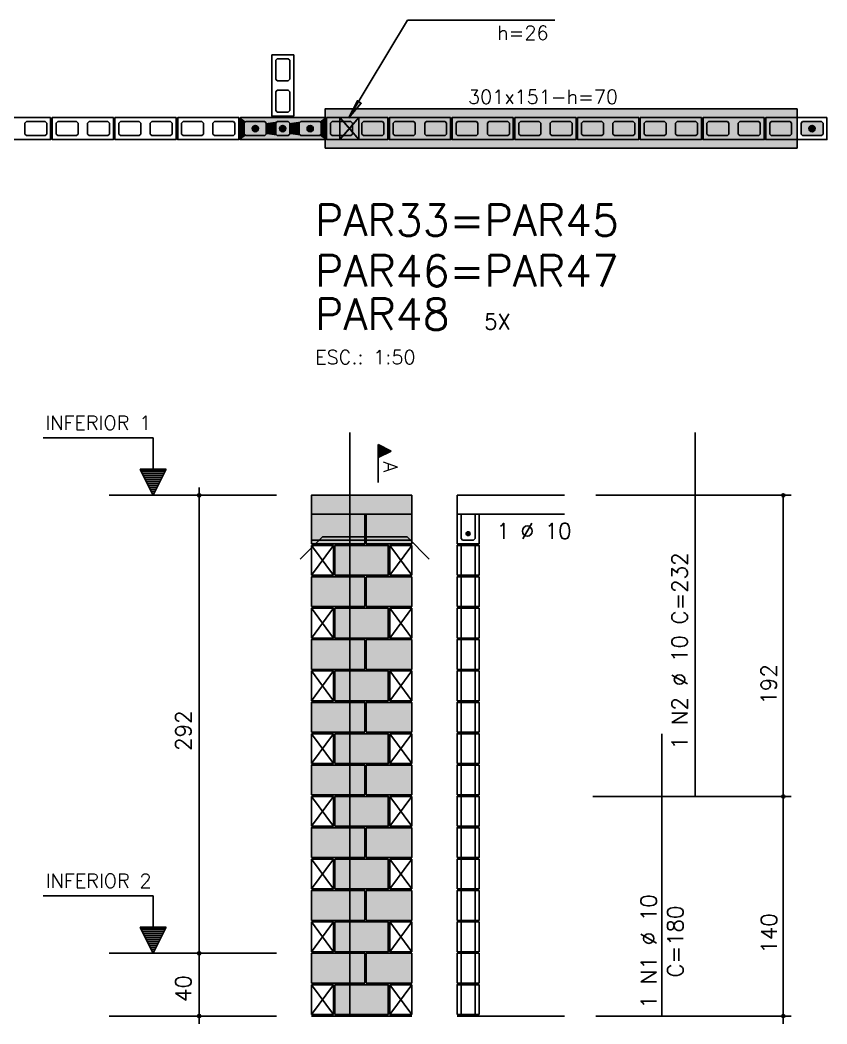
# Model space of a CAD drawing. Extents: x -1.9 to 86, y -1.6 to 60.9.
# Drawn here: x 35.23 to 45.52, y 5.83 to 18.63 of the extents above; entities that cross this region are included whole.
import ezdxf

# ---------------------------------------------------------------- set-up
doc = ezdxf.new("R2010")
doc.units = 0
doc.header["$MEASUREMENT"] = 0
doc.linetypes.add('ESTILO_TQS_0001', pattern=[0.45, 0.3, -0.15])
for name, color, linetype in [('PENA_01', 1, 'CONTINUOUS'), ('PENA_02', 2, 'CONTINUOUS'), ('PENA_03', 3, 'CONTINUOUS'), ('PENA_05', 5, 'CONTINUOUS'), ('PENA_06', 6, 'CONTINUOUS'), ('PENA_09', 254, 'CONTINUOUS'), ('PENA_11', 252, 'CONTINUOUS'), ('PENA_19', 240, 'CONTINUOUS'), ('PENA_21', 100, 'CONTINUOUS'), ('PENA_23', 50, 'CONTINUOUS'), ('PENA_27', 21, 'CONTINUOUS')]:
    doc.layers.add(name, color=color, linetype=linetype)
doc.styles.get("Standard").update_dxf_attribs({"font": 'ROMANS.SHX'})

msp = doc.modelspace()

# ---------------------------------------------------------------- linework, layer by layer
at = {"layer": 'PENA_01', "linetype": 'Continuous'}
for p, q in [((36.365512, 12.572339), (38.496376, 12.572339)), ((38.943868, 12.002339), (39.623868, 12.002339)), ((36.365512, 6.732339), (38.496376, 6.732339)), ((36.365512, 5.932339), (38.496376, 5.932339))]:
    msp.add_line(p, q, dxfattribs=at)
for points in [[(38.50798, 18.138709), (38.48798, 18.118709), (38.48798, 17.878709), (38.50798, 17.858709), (38.64798, 17.858709), (38.66798, 17.878709), (38.66798, 18.118709), (38.64798, 18.138709), (38.50798, 18.138709)], [(38.50798, 17.738709), (38.48798, 17.718709), (38.48798, 17.478709), (38.50798, 17.458709), (38.64798, 17.458709), (38.66798, 17.478709), (38.66798, 17.718709), (38.64798, 17.738709), (38.50798, 17.738709)], [(35.56798, 17.318709), (35.54798, 17.338709), (35.30798, 17.338709), (35.28798, 17.318709), (35.28798, 17.178709), (35.30798, 17.158709), (35.54798, 17.158709), (35.56798, 17.178709), (35.56798, 17.318709)], [(35.96798, 17.318709), (35.94798, 17.338709), (35.70798, 17.338709), (35.68798, 17.318709), (35.68798, 17.178709), (35.70798, 17.158709), (35.94798, 17.158709), (35.96798, 17.178709), (35.96798, 17.318709)], [(36.36798, 17.318709), (36.34798, 17.338709), (36.10798, 17.338709), (36.08798, 17.318709), (36.08798, 17.178709), (36.10798, 17.158709), (36.34798, 17.158709), (36.36798, 17.178709), (36.36798, 17.318709)], [(36.76798, 17.318709), (36.74798, 17.338709), (36.50798, 17.338709), (36.48798, 17.318709), (36.48798, 17.178709), (36.50798, 17.158709), (36.74798, 17.158709), (36.76798, 17.178709), (36.76798, 17.318709)], [(37.16798, 17.318709), (37.14798, 17.338709), (36.90798, 17.338709), (36.88798, 17.318709), (36.88798, 17.178709), (36.90798, 17.158709), (37.14798, 17.158709), (37.16798, 17.178709), (37.16798, 17.318709)], [(37.56798, 17.318709), (37.54798, 17.338709), (37.30798, 17.338709), (37.28798, 17.318709), (37.28798, 17.178709), (37.30798, 17.158709), (37.54798, 17.158709), (37.56798, 17.178709), (37.56798, 17.318709)], [(37.96798, 17.318709), (37.94798, 17.338709), (37.70798, 17.338709), (37.68798, 17.318709), (37.68798, 17.178709), (37.70798, 17.158709), (37.94798, 17.158709), (37.96798, 17.178709), (37.96798, 17.318709)], [(38.08798, 17.318709), (38.10798, 17.338709), (38.34798, 17.338709), (38.36798, 17.318709), (38.36798, 17.178709), (38.34798, 17.158709), (38.10798, 17.158709), (38.08798, 17.178709), (38.08798, 17.318709)], [(38.48798, 17.318709), (38.50798, 17.338709), (38.64798, 17.338709), (38.66798, 17.318709), (38.66798, 17.178709), (38.64798, 17.158709), (38.50798, 17.158709), (38.48798, 17.178709), (38.48798, 17.318709)], [(38.78798, 17.318709), (38.80798, 17.338709), (39.04798, 17.338709), (39.06798, 17.318709), (39.06798, 17.178709), (39.04798, 17.158709), (38.80798, 17.158709), (38.78798, 17.178709), (38.78798, 17.318709)], [(39.46798, 17.318709), (39.44798, 17.338709), (39.20798, 17.338709), (39.18798, 17.318709), (39.18798, 17.178709), (39.20798, 17.158709), (39.44798, 17.158709), (39.46798, 17.178709), (39.46798, 17.318709)], [(39.86798, 17.318709), (39.84798, 17.338709), (39.60798, 17.338709), (39.58798, 17.318709), (39.58798, 17.178709), (39.60798, 17.158709), (39.84798, 17.158709), (39.86798, 17.178709), (39.86798, 17.318709)], [(40.26798, 17.318709), (40.24798, 17.338709), (40.00798, 17.338709), (39.98798, 17.318709), (39.98798, 17.178709), (40.00798, 17.158709), (40.24798, 17.158709), (40.26798, 17.178709), (40.26798, 17.318709)], [(40.66798, 17.318709), (40.64798, 17.338709), (40.40798, 17.338709), (40.38798, 17.318709), (40.38798, 17.178709), (40.40798, 17.158709), (40.64798, 17.158709), (40.66798, 17.178709), (40.66798, 17.318709)], [(41.06798, 17.318709), (41.04798, 17.338709), (40.80798, 17.338709), (40.78798, 17.318709), (40.78798, 17.178709), (40.80798, 17.158709), (41.04798, 17.158709), (41.06798, 17.178709), (41.06798, 17.318709)], [(41.46798, 17.318709), (41.44798, 17.338709), (41.20798, 17.338709), (41.18798, 17.318709), (41.18798, 17.178709), (41.20798, 17.158709), (41.44798, 17.158709), (41.46798, 17.178709), (41.46798, 17.318709)], [(41.86798, 17.318709), (41.84798, 17.338709), (41.60798, 17.338709), (41.58798, 17.318709), (41.58798, 17.178709), (41.60798, 17.158709), (41.84798, 17.158709), (41.86798, 17.178709), (41.86798, 17.318709)], [(42.26798, 17.318709), (42.24798, 17.338709), (42.00798, 17.338709), (41.98798, 17.318709), (41.98798, 17.178709), (42.00798, 17.158709), (42.24798, 17.158709), (42.26798, 17.178709), (42.26798, 17.318709)], [(42.66798, 17.318709), (42.64798, 17.338709), (42.40798, 17.338709), (42.38798, 17.318709), (42.38798, 17.178709), (42.40798, 17.158709), (42.64798, 17.158709), (42.66798, 17.178709), (42.66798, 17.318709)], [(43.06798, 17.318709), (43.04798, 17.338709), (42.80798, 17.338709), (42.78798, 17.318709), (42.78798, 17.178709), (42.80798, 17.158709), (43.04798, 17.158709), (43.06798, 17.178709), (43.06798, 17.318709)], [(43.46798, 17.318709), (43.44798, 17.338709), (43.20798, 17.338709), (43.18798, 17.318709), (43.18798, 17.178709), (43.20798, 17.158709), (43.44798, 17.158709), (43.46798, 17.178709), (43.46798, 17.318709)], [(43.86798, 17.318709), (43.84798, 17.338709), (43.60798, 17.338709), (43.58798, 17.318709), (43.58798, 17.178709), (43.60798, 17.158709), (43.84798, 17.158709), (43.86798, 17.178709), (43.86798, 17.318709)], [(44.26798, 17.318709), (44.24798, 17.338709), (44.00798, 17.338709), (43.98798, 17.318709), (43.98798, 17.178709), (44.00798, 17.158709), (44.24798, 17.158709), (44.26798, 17.178709), (44.26798, 17.318709)], [(44.66798, 17.318709), (44.64798, 17.338709), (44.40798, 17.338709), (44.38798, 17.318709), (44.38798, 17.178709), (44.40798, 17.158709), (44.64798, 17.158709), (44.66798, 17.178709), (44.66798, 17.318709)], [(45.06798, 17.318709), (45.04798, 17.338709), (44.80798, 17.338709), (44.78798, 17.318709), (44.78798, 17.178709), (44.80798, 17.158709), (45.04798, 17.158709), (45.06798, 17.178709), (45.06798, 17.318709)], [(45.46798, 17.318709), (45.44798, 17.338709), (45.20798, 17.338709), (45.18798, 17.318709), (45.18798, 17.178709), (45.20798, 17.158709), (45.44798, 17.158709), (45.46798, 17.178709), (45.46798, 17.318709)]]:
    msp.add_lwpolyline(points, dxfattribs=at)
at = {"layer": 'PENA_02', "linetype": 'Continuous'}
for p, q in [((38.03798, 17.388709), (39.11798, 17.388709)), ((38.03798, 17.108709), (38.03798, 17.388709)), ((39.11798, 17.388709), (39.11798, 17.108709)), ((39.11798, 17.108709), (38.03798, 17.108709)), ((39.223868, 11.932339), (38.943868, 11.932339)), ((38.943868, 11.932339), (38.943868, 11.552339)), ((39.223868, 11.552339), (39.223868, 11.932339)), ((40.223868, 11.932339), (39.943868, 11.932339)), ((39.943868, 11.932339), (39.943868, 11.552339)), ((40.223868, 11.552339), (40.223868, 11.932339)), ((38.943868, 11.552339), (39.223868, 11.552339)), ((39.943868, 11.552339), (40.223868, 11.552339)), ((39.223868, 11.132339), (38.943868, 11.132339)), ((38.943868, 11.132339), (38.943868, 10.752339)), ((39.223868, 10.752339), (39.223868, 11.132339)), ((40.223868, 11.132339), (39.943868, 11.132339)), ((39.943868, 11.132339), (39.943868, 10.752339)), ((40.223868, 10.752339), (40.223868, 11.132339)), ((38.943868, 10.752339), (39.223868, 10.752339)), ((39.943868, 10.752339), (40.223868, 10.752339)), ((39.223868, 10.332339), (38.943868, 10.332339)), ((38.943868, 10.332339), (38.943868, 9.952339)), ((39.223868, 9.952339), (39.223868, 10.332339)), ((40.223868, 10.332339), (39.943868, 10.332339)), ((39.943868, 10.332339), (39.943868, 9.952339)), ((40.223868, 9.952339), (40.223868, 10.332339)), ((38.943868, 9.952339), (39.223868, 9.952339)), ((39.943868, 9.952339), (40.223868, 9.952339)), ((39.223868, 9.532339), (38.943868, 9.532339)), ((38.943868, 9.532339), (38.943868, 9.152339)), ((39.223868, 9.152339), (39.223868, 9.532339)), ((40.223868, 9.532339), (39.943868, 9.532339)), ((39.943868, 9.532339), (39.943868, 9.152339)), ((40.223868, 9.152339), (40.223868, 9.532339)), ((38.943868, 9.152339), (39.223868, 9.152339)), ((39.943868, 9.152339), (40.223868, 9.152339)), ((39.223868, 8.732339), (38.943868, 8.732339)), ((38.943868, 8.732339), (38.943868, 8.352339)), ((39.223868, 8.352339), (39.223868, 8.732339)), ((40.223868, 8.732339), (39.943868, 8.732339)), ((39.943868, 8.732339), (39.943868, 8.352339)), ((40.223868, 8.352339), (40.223868, 8.732339)), ((38.943868, 8.352339), (39.223868, 8.352339)), ((39.943868, 8.352339), (40.223868, 8.352339)), ((39.223868, 7.932339), (38.943868, 7.932339)), ((38.943868, 7.932339), (38.943868, 7.552339)), ((39.223868, 7.552339), (39.223868, 7.932339)), ((40.223868, 7.932339), (39.943868, 7.932339)), ((39.943868, 7.932339), (39.943868, 7.552339)), ((40.223868, 7.552339), (40.223868, 7.932339)), ((38.943868, 7.552339), (39.223868, 7.552339)), ((39.943868, 7.552339), (40.223868, 7.552339)), ((39.223868, 7.132339), (38.943868, 7.132339)), ((38.943868, 7.132339), (38.943868, 6.752339)), ((39.223868, 6.752339), (39.223868, 7.132339)), ((40.223868, 7.132339), (39.943868, 7.132339)), ((39.943868, 7.132339), (39.943868, 6.752339)), ((40.223868, 6.752339), (40.223868, 7.132339)), ((38.943868, 6.752339), (39.223868, 6.752339)), ((39.943868, 6.752339), (40.223868, 6.752339)), ((39.223868, 6.332339), (38.943868, 6.332339)), ((38.943868, 6.332339), (38.943868, 5.952339)), ((39.223868, 5.952339), (39.223868, 6.332339)), ((40.223868, 6.332339), (39.943868, 6.332339)), ((39.943868, 6.332339), (39.943868, 5.952339)), ((40.223868, 5.952339), (40.223868, 6.332339)), ((38.943868, 5.952339), (39.223868, 5.952339)), ((38.943868, 5.932339), (40.223868, 5.932339)), ((39.943868, 5.952339), (40.223868, 5.952339))]:
    msp.add_line(p, q, dxfattribs=at)
at = {"layer": 'PENA_02', "linetype": 'ESTILO_TQS_0001'}
msp.add_line((40.223868, 12.002339), (39.643868, 12.002339), dxfattribs=at)
at = {"layer": 'PENA_02', "linetype": 'Continuous'}
for points in [[(38.43798, 18.188709), (38.43798, 17.408709), (38.71798, 17.408709), (38.71798, 18.188709), (38.43798, 18.188709)], [(35.61798, 17.388709), (34.83798, 17.388709), (34.83798, 17.108709), (35.61798, 17.108709), (35.61798, 17.388709)], [(36.41798, 17.388709), (35.63798, 17.388709), (35.63798, 17.108709), (36.41798, 17.108709), (36.41798, 17.388709)], [(37.21798, 17.388709), (36.43798, 17.388709), (36.43798, 17.108709), (37.21798, 17.108709), (37.21798, 17.388709)], [(38.01798, 17.388709), (37.23798, 17.388709), (37.23798, 17.108709), (38.01798, 17.108709), (38.01798, 17.388709)], [(39.91798, 17.388709), (39.13798, 17.388709), (39.13798, 17.108709), (39.91798, 17.108709), (39.91798, 17.388709)], [(40.71798, 17.388709), (39.93798, 17.388709), (39.93798, 17.108709), (40.71798, 17.108709), (40.71798, 17.388709)], [(41.51798, 17.388709), (40.73798, 17.388709), (40.73798, 17.108709), (41.51798, 17.108709), (41.51798, 17.388709)], [(42.31798, 17.388709), (41.53798, 17.388709), (41.53798, 17.108709), (42.31798, 17.108709), (42.31798, 17.388709)], [(43.11798, 17.388709), (42.33798, 17.388709), (42.33798, 17.108709), (43.11798, 17.108709), (43.11798, 17.388709)], [(43.91798, 17.388709), (43.13798, 17.388709), (43.13798, 17.108709), (43.91798, 17.108709), (43.91798, 17.388709)], [(44.71798, 17.388709), (43.93798, 17.388709), (43.93798, 17.108709), (44.71798, 17.108709), (44.71798, 17.388709)], [(45.51798, 17.388709), (44.73798, 17.388709), (44.73798, 17.108709), (45.51798, 17.108709), (45.51798, 17.388709)], [(38.943868, 12.332339), (38.943868, 12.572339), (40.223868, 12.572339), (40.223868, 12.332339), (38.943868, 12.332339)], [(38.943868, 11.952339), (39.623868, 11.952339), (39.623868, 12.332339), (38.943868, 12.332339), (38.943868, 11.952339)], [(40.223868, 11.952339), (39.643868, 11.952339), (39.643868, 12.332339), (40.223868, 12.332339), (40.223868, 11.952339)], [(39.243868, 11.552339), (39.923868, 11.552339), (39.923868, 11.932339), (39.243868, 11.932339), (39.243868, 11.552339)], [(38.943868, 11.152339), (39.623868, 11.152339), (39.623868, 11.532339), (38.943868, 11.532339), (38.943868, 11.152339)], [(39.643868, 11.152339), (40.223868, 11.152339), (40.223868, 11.532339), (39.643868, 11.532339), (39.643868, 11.152339)], [(39.243868, 10.752339), (39.923868, 10.752339), (39.923868, 11.132339), (39.243868, 11.132339), (39.243868, 10.752339)], [(38.943868, 10.352339), (39.623868, 10.352339), (39.623868, 10.732339), (38.943868, 10.732339), (38.943868, 10.352339)], [(39.643868, 10.352339), (40.223868, 10.352339), (40.223868, 10.732339), (39.643868, 10.732339), (39.643868, 10.352339)], [(39.243868, 9.952339), (39.923868, 9.952339), (39.923868, 10.332339), (39.243868, 10.332339), (39.243868, 9.952339)], [(38.943868, 9.552339), (39.623868, 9.552339), (39.623868, 9.932339), (38.943868, 9.932339), (38.943868, 9.552339)], [(39.643868, 9.552339), (40.223868, 9.552339), (40.223868, 9.932339), (39.643868, 9.932339), (39.643868, 9.552339)], [(39.243868, 9.152339), (39.923868, 9.152339), (39.923868, 9.532339), (39.243868, 9.532339), (39.243868, 9.152339)], [(38.943868, 8.752339), (39.623868, 8.752339), (39.623868, 9.132339), (38.943868, 9.132339), (38.943868, 8.752339)], [(39.643868, 8.752339), (40.223868, 8.752339), (40.223868, 9.132339), (39.643868, 9.132339), (39.643868, 8.752339)], [(39.243868, 8.352339), (39.923868, 8.352339), (39.923868, 8.732339), (39.243868, 8.732339), (39.243868, 8.352339)], [(38.943868, 7.952339), (39.623868, 7.952339), (39.623868, 8.332339), (38.943868, 8.332339), (38.943868, 7.952339)], [(39.643868, 7.952339), (40.223868, 7.952339), (40.223868, 8.332339), (39.643868, 8.332339), (39.643868, 7.952339)], [(39.243868, 7.552339), (39.923868, 7.552339), (39.923868, 7.932339), (39.243868, 7.932339), (39.243868, 7.552339)], [(38.943868, 7.152339), (39.623868, 7.152339), (39.623868, 7.532339), (38.943868, 7.532339), (38.943868, 7.152339)], [(39.643868, 7.152339), (40.223868, 7.152339), (40.223868, 7.532339), (39.643868, 7.532339), (39.643868, 7.152339)], [(39.243868, 6.752339), (39.923868, 6.752339), (39.923868, 7.132339), (39.243868, 7.132339), (39.243868, 6.752339)], [(38.943868, 6.352339), (39.623868, 6.352339), (39.623868, 6.732339), (38.943868, 6.732339), (38.943868, 6.352339)], [(39.643868, 6.352339), (40.223868, 6.352339), (40.223868, 6.732339), (39.643868, 6.732339), (39.643868, 6.352339)], [(39.243868, 5.952339), (39.923868, 5.952339), (39.923868, 6.332339), (39.243868, 6.332339), (39.243868, 5.952339)]]:
    msp.add_lwpolyline(points, dxfattribs=at)
for centre, radius in [((37.511658, 12.572339), 0.02), ((37.511658, 12.572339), 0.01), ((44.961919, 12.572339), 0.02), ((44.961919, 12.572339), 0.01), ((44.961919, 8.732339), 0.02), ((44.961919, 8.732339), 0.01), ((37.511658, 6.732339), 0.02), ((37.511658, 6.732339), 0.01), ((37.511658, 5.932339), 0.02), ((37.511658, 5.932339), 0.01), ((44.961919, 5.932339), 0.02), ((44.961919, 5.932339), 0.01)]:
    msp.add_circle(centre, radius, dxfattribs=at)
at = {"layer": 'PENA_03', "linetype": 'Continuous'}
for p, q in [((40.169956, 18.63198), (39.416543, 17.379545)), ((40.169956, 18.63198), (42.049343, 18.63198)), ((39.547991, 17.388709), (39.307991, 17.108709)), ((39.547992, 17.107938), (39.307991, 17.388709)), ((39.307991, 17.108709), (39.547991, 17.388709)), ((39.547991, 17.108709), (39.307991, 17.388709)), ((36.924511, 13.304204), (35.524511, 13.304204)), ((36.924511, 12.904204), (36.924511, 13.304204)), ((36.925911, 12.904204), (36.925911, 13.305604)), ((39.795773, 12.733654), (39.795773, 13.220036)), ((39.795773, 13.220036), (39.961706, 13.13707)), ((39.796468, 13.218908), (39.960145, 13.13707)), ((39.796469, 13.218908), (39.796469, 13.055231)), ((39.808537, 13.213654), (39.808537, 13.060485)), ((39.821301, 13.207272), (39.821301, 13.066867)), ((39.834065, 13.20089), (39.834065, 13.073249)), ((39.846829, 13.194508), (39.846829, 13.079631)), ((39.859593, 13.188126), (39.859593, 13.086013)), ((39.961706, 13.13707), (39.796468, 13.054451)), ((39.960145, 13.13707), (39.796469, 13.055231)), ((39.872357, 13.181744), (39.872357, 13.092395)), ((39.885121, 13.175362), (39.885121, 13.098777)), ((39.897885, 13.16898), (39.897885, 13.105159)), ((39.910649, 13.162598), (39.910649, 13.111541)), ((39.923413, 13.156216), (39.923413, 13.117923)), ((39.936178, 13.149834), (39.936178, 13.124305)), ((39.948942, 13.143452), (39.948942, 13.130688)), ((39.796469, 13.054451), (39.796469, 12.733654)), ((36.925211, 12.572339), (36.759278, 12.904204)), ((36.759278, 12.904204), (36.924511, 12.904204)), ((36.925211, 12.575461), (36.761534, 12.902813)), ((37.088887, 12.902813), (36.761534, 12.902813)), ((37.078379, 12.878676), (36.772041, 12.878676)), ((37.065615, 12.853148), (36.784806, 12.853148)), ((37.052851, 12.82762), (36.79757, 12.82762)), ((37.040087, 12.802092), (36.810334, 12.802092)), ((37.091143, 12.904204), (36.925211, 12.572339)), ((37.088887, 12.902814), (36.925211, 12.57546)), ((36.925911, 12.904204), (37.091143, 12.904204)), ((37.027323, 12.776564), (36.823098, 12.776564)), ((37.014559, 12.751036), (36.835862, 12.751036)), ((37.001795, 12.725508), (36.848626, 12.725508)), ((36.989031, 12.69998), (36.86139, 12.69998)), ((36.976267, 12.674452), (36.874154, 12.674452)), ((37.511658, 5.831806), (37.511658, 12.672339)), ((36.963503, 12.648924), (36.886918, 12.648924)), ((36.950739, 12.623395), (36.899682, 12.623395)), ((36.937975, 12.597867), (36.912447, 12.597867)), ((40.801923, 12.572339), (40.801923, 11.952339)), ((40.801923, 12.572339), (42.172603, 12.572339)), ((42.572603, 12.572339), (45.061919, 12.572339)), ((44.961919, 5.831806), (44.961919, 12.572339)), ((40.801923, 12.332339), (42.172603, 12.332339)), ((38.943868, 11.552339), (39.223868, 11.932339)), ((39.223868, 11.552339), (38.943868, 11.932339)), ((39.943868, 11.552339), (40.223868, 11.932339)), ((40.223868, 11.552339), (39.943868, 11.932339)), ((40.851923, 11.552339), (40.851923, 11.932339)), ((41.031923, 11.552339), (41.031923, 11.932339)), ((40.851923, 11.152339), (40.851923, 11.532339)), ((41.031923, 11.152339), (41.031923, 11.532339)), ((38.943868, 10.752339), (39.223868, 11.132339)), ((39.223868, 10.752339), (38.943868, 11.132339)), ((39.943868, 10.752339), (40.223868, 11.132339)), ((40.223868, 10.752339), (39.943868, 11.132339)), ((40.851923, 10.752339), (40.851923, 11.132339)), ((41.031923, 10.752339), (41.031923, 11.132339)), ((40.851923, 10.352339), (40.851923, 10.732339)), ((41.031923, 10.352339), (41.031923, 10.732339)), ((38.943868, 9.952339), (39.223868, 10.332339)), ((39.223868, 9.952339), (38.943868, 10.332339)), ((39.943868, 9.952339), (40.223868, 10.332339)), ((40.223868, 9.952339), (39.943868, 10.332339)), ((40.851923, 9.952339), (40.851923, 10.332339)), ((41.031923, 9.952339), (41.031923, 10.332339)), ((40.851923, 9.552339), (40.851923, 9.932339)), ((41.031923, 9.552339), (41.031923, 9.932339)), ((38.943868, 9.152339), (39.223868, 9.532339)), ((39.223868, 9.152339), (38.943868, 9.532339)), ((39.943868, 9.152339), (40.223868, 9.532339)), ((40.223868, 9.152339), (39.943868, 9.532339)), ((40.851923, 9.152339), (40.851923, 9.532339)), ((41.031923, 9.152339), (41.031923, 9.532339)), ((40.851923, 8.752339), (40.851923, 9.132339)), ((41.031923, 8.752339), (41.031923, 9.132339)), ((38.943868, 8.352339), (39.223868, 8.732339)), ((39.223868, 8.352339), (38.943868, 8.732339)), ((39.943868, 8.352339), (40.223868, 8.732339)), ((40.223868, 8.352339), (39.943868, 8.732339)), ((40.851923, 8.352339), (40.851923, 8.732339)), ((41.031923, 8.352339), (41.031923, 8.732339)), ((42.530671, 8.732339), (45.061919, 8.732339)), ((40.851923, 7.952339), (40.851923, 8.332339)), ((41.031923, 7.952339), (41.031923, 8.332339)), ((38.943868, 7.552339), (39.223868, 7.932339)), ((39.223868, 7.552339), (38.943868, 7.932339)), ((39.943868, 7.552339), (40.223868, 7.932339)), ((40.223868, 7.552339), (39.943868, 7.932339)), ((40.851923, 7.552339), (40.851923, 7.932339)), ((41.031923, 7.552339), (41.031923, 7.932339)), ((36.924511, 7.464204), (35.524511, 7.464204)), ((36.924511, 7.064204), (36.924511, 7.464204)), ((36.925911, 7.064204), (36.925911, 7.465604)), ((40.851923, 7.152339), (40.851923, 7.532339)), ((41.031923, 7.152339), (41.031923, 7.532339)), ((36.925211, 6.732339), (36.759278, 7.064204)), ((36.759278, 7.064204), (36.924511, 7.064204)), ((36.925211, 6.735461), (36.761534, 7.062813)), ((37.088887, 7.062813), (36.761534, 7.062813)), ((37.091143, 7.064204), (36.925211, 6.732339)), ((37.088887, 7.062814), (36.925211, 6.73546)), ((36.925911, 7.064204), (37.091143, 7.064204)), ((38.943868, 6.752339), (39.223868, 7.132339)), ((39.223868, 6.752339), (38.943868, 7.132339)), ((39.943868, 6.752339), (40.223868, 7.132339)), ((40.223868, 6.752339), (39.943868, 7.132339)), ((40.851923, 6.752339), (40.851923, 7.132339)), ((41.031923, 6.752339), (41.031923, 7.132339)), ((37.078379, 7.038676), (36.772041, 7.038676)), ((37.065615, 7.013148), (36.784806, 7.013148)), ((37.052851, 6.98762), (36.79757, 6.98762)), ((37.040087, 6.962092), (36.810334, 6.962092)), ((37.027323, 6.936564), (36.823098, 6.936564)), ((37.014559, 6.911036), (36.835862, 6.911036)), ((37.001795, 6.885508), (36.848626, 6.885508)), ((36.989031, 6.85998), (36.86139, 6.85998)), ((36.976267, 6.834452), (36.874154, 6.834452)), ((36.963503, 6.808924), (36.886918, 6.808924)), ((36.950739, 6.783395), (36.899682, 6.783395)), ((36.937975, 6.757867), (36.912447, 6.757867)), ((40.851923, 6.352339), (40.851923, 6.732339)), ((41.031923, 6.352339), (41.031923, 6.732339)), ((38.943868, 5.952339), (39.223868, 6.332339)), ((39.223868, 5.952339), (38.943868, 6.332339)), ((39.943868, 5.952339), (40.223868, 6.332339)), ((40.223868, 5.952339), (39.943868, 6.332339)), ((40.851923, 5.952339), (40.851923, 6.332339)), ((41.031923, 5.952339), (41.031923, 6.332339)), ((40.801923, 5.932339), (42.172603, 5.932339)), ((42.572603, 5.932339), (45.061919, 5.932339))]:
    msp.add_line(p, q, dxfattribs=at)
for points in [[(39.416543, 17.379545), (39.531207, 17.603605), (39.579706, 17.571192), (39.416543, 17.379545)], [(38.36798, 17.178709), (38.34798, 17.158709), (38.10798, 17.158709), (38.08798, 17.178709), (38.08798, 17.318709), (38.10798, 17.338709), (38.34798, 17.338709), (38.36798, 17.318709), (38.36798, 17.178709)], [(38.64798, 17.338709), (38.66798, 17.318709), (38.66798, 17.178709), (38.64798, 17.158709), (38.50798, 17.158709), (38.48798, 17.178709), (38.48798, 17.318709), (38.50798, 17.338709), (38.64798, 17.338709)], [(39.06798, 17.178709), (39.04798, 17.158709), (38.80798, 17.158709), (38.78798, 17.178709), (38.78798, 17.318709), (38.80798, 17.338709), (39.04798, 17.338709), (39.06798, 17.318709), (39.06798, 17.178709)], [(39.307991, 17.388709), (39.547991, 17.388709), (39.547992, 17.107938), (39.307992, 17.107938), (39.307991, 17.388709)], [(39.307991, 17.108709), (39.547991, 17.108709), (39.547991, 17.388709), (39.307991, 17.388709), (39.307991, 17.108709)], [(45.46798, 17.178709), (45.44798, 17.158709), (45.20798, 17.158709), (45.18798, 17.178709), (45.18798, 17.318709), (45.20798, 17.338709), (45.44798, 17.338709), (45.46798, 17.318709), (45.46798, 17.178709)], [(40.801923, 11.952339), (41.081923, 11.952339), (41.081923, 12.332339)], [(41.031923, 12.332339), (41.031923, 12.022339), (41.011923, 12.002339), (40.871923, 12.002339), (40.851923, 12.022339), (40.851923, 12.332339)], [(40.966472, 12.083329), (40.964311, 12.093497), (40.958201, 12.101907), (40.949198, 12.107105), (40.938859, 12.108192), (40.928972, 12.10498), (40.921247, 12.098024), (40.917019, 12.088527), (40.917019, 12.078131), (40.921247, 12.068634), (40.928972, 12.061678), (40.938859, 12.058466), (40.949198, 12.059552), (40.958201, 12.06475), (40.964311, 12.07316), (40.966472, 12.083329)], [(40.801923, 11.552339), (41.081923, 11.552339), (41.081923, 11.932339), (40.801923, 11.932339), (40.801923, 11.552339)], [(40.801923, 11.152339), (41.081923, 11.152339), (41.081923, 11.532339), (40.801923, 11.532339), (40.801923, 11.152339)], [(40.801923, 10.752339), (41.081923, 10.752339), (41.081923, 11.132339), (40.801923, 11.132339), (40.801923, 10.752339)], [(40.801923, 10.352339), (41.081923, 10.352339), (41.081923, 10.732339), (40.801923, 10.732339), (40.801923, 10.352339)], [(40.801923, 9.952339), (41.081923, 9.952339), (41.081923, 10.332339), (40.801923, 10.332339), (40.801923, 9.952339)], [(40.801923, 9.552339), (41.081923, 9.552339), (41.081923, 9.932339), (40.801923, 9.932339), (40.801923, 9.552339)], [(40.801923, 9.152339), (41.081923, 9.152339), (41.081923, 9.532339), (40.801923, 9.532339), (40.801923, 9.152339)], [(40.801923, 8.752339), (41.081923, 8.752339), (41.081923, 9.132339), (40.801923, 9.132339), (40.801923, 8.752339)], [(40.801923, 8.352339), (41.081923, 8.352339), (41.081923, 8.732339), (40.801923, 8.732339), (40.801923, 8.352339)], [(40.801923, 7.952339), (41.081923, 7.952339), (41.081923, 8.332339), (40.801923, 8.332339), (40.801923, 7.952339)], [(40.801923, 7.552339), (41.081923, 7.552339), (41.081923, 7.932339), (40.801923, 7.932339), (40.801923, 7.552339)], [(40.801923, 7.152339), (41.081923, 7.152339), (41.081923, 7.532339), (40.801923, 7.532339), (40.801923, 7.152339)], [(40.801923, 6.752339), (41.081923, 6.752339), (41.081923, 7.132339), (40.801923, 7.132339), (40.801923, 6.752339)], [(40.801923, 6.352339), (41.081923, 6.352339), (41.081923, 6.732339), (40.801923, 6.732339), (40.801923, 6.352339)], [(40.801923, 5.952339), (41.081923, 5.952339), (41.081923, 6.332339), (40.801923, 6.332339), (40.801923, 5.952339)]]:
    msp.add_lwpolyline(points, dxfattribs=at)
for centre, radius in [((38.22798, 17.248709), 0.04), ((38.57798, 17.248709), 0.04), ((38.92798, 17.248709), 0.04), ((45.32798, 17.248709), 0.04), ((40.941472, 12.083329), 0.025)]:
    msp.add_circle(centre, radius, dxfattribs=at)
for points in [[(39.416543, 17.379545), (39.531207, 17.603605), (39.579706, 17.571192)], [(39.416543, 17.379545), (39.579706, 17.571192), (39.416543, 17.379545)], [(38.26798, 17.248709), (38.20798, 17.28335), (38.190392, 17.262389)], [(38.26798, 17.248709), (38.234926, 17.288101), (38.20798, 17.28335)], [(38.26798, 17.248709), (38.258621, 17.27442), (38.234926, 17.288101)], [(38.61798, 17.248709), (38.55798, 17.28335), (38.540392, 17.262389)], [(38.61798, 17.248709), (38.584926, 17.288101), (38.55798, 17.28335)], [(38.61798, 17.248709), (38.608621, 17.27442), (38.584926, 17.288101)], [(38.96798, 17.248709), (38.90798, 17.28335), (38.890392, 17.262389)], [(38.96798, 17.248709), (38.934926, 17.288101), (38.90798, 17.28335)], [(38.96798, 17.248709), (38.958621, 17.27442), (38.934926, 17.288101)], [(45.36798, 17.248709), (45.30798, 17.28335), (45.290392, 17.262389)], [(45.36798, 17.248709), (45.334926, 17.288101), (45.30798, 17.28335)], [(45.36798, 17.248709), (45.358621, 17.27442), (45.334926, 17.288101)], [(38.26798, 17.248709), (38.190392, 17.262389), (38.190392, 17.235028)], [(38.26798, 17.248709), (38.190392, 17.235028), (38.20798, 17.214068)], [(38.26798, 17.248709), (38.20798, 17.214068), (38.234926, 17.209316)], [(38.26798, 17.248709), (38.234926, 17.209316), (38.258621, 17.222997)], [(38.26798, 17.248709), (38.258621, 17.222997), (38.26798, 17.248709)], [(38.61798, 17.248709), (38.540392, 17.262389), (38.540392, 17.235028)], [(38.61798, 17.248709), (38.540392, 17.235028), (38.55798, 17.214068)], [(38.61798, 17.248709), (38.55798, 17.214068), (38.584926, 17.209316)], [(38.61798, 17.248709), (38.584926, 17.209316), (38.608621, 17.222997)], [(38.61798, 17.248709), (38.608621, 17.222997), (38.61798, 17.248709)], [(38.96798, 17.248709), (38.890392, 17.262389), (38.890392, 17.235028)], [(38.96798, 17.248709), (38.890392, 17.235028), (38.90798, 17.214068)], [(38.96798, 17.248709), (38.90798, 17.214068), (38.934926, 17.209316)], [(38.96798, 17.248709), (38.934926, 17.209316), (38.958621, 17.222997)], [(38.96798, 17.248709), (38.958621, 17.222997), (38.96798, 17.248709)], [(45.36798, 17.248709), (45.290392, 17.262389), (45.290392, 17.235028)], [(45.36798, 17.248709), (45.290392, 17.235028), (45.30798, 17.214068)], [(45.36798, 17.248709), (45.30798, 17.214068), (45.334926, 17.209316)], [(45.36798, 17.248709), (45.334926, 17.209316), (45.358621, 17.222997)], [(45.36798, 17.248709), (45.358621, 17.222997), (45.36798, 17.248709)], [(40.966472, 12.083329), (40.921247, 12.098024), (40.917019, 12.088527)], [(40.966472, 12.083329), (40.917019, 12.088527), (40.917019, 12.078131)], [(40.966472, 12.083329), (40.917019, 12.078131), (40.921247, 12.068634)], [(40.966472, 12.083329), (40.928972, 12.10498), (40.91798, 12.091879)], [(40.966472, 12.083329), (40.91798, 12.091879), (40.91798, 12.074778)], [(40.966472, 12.083329), (40.91798, 12.074778), (40.928972, 12.061678)], [(40.966472, 12.083329), (40.928972, 12.10498), (40.921247, 12.098024)], [(40.966472, 12.083329), (40.921247, 12.068634), (40.928972, 12.061678)], [(40.966472, 12.083329), (40.938859, 12.108192), (40.928972, 12.10498)], [(40.966472, 12.083329), (40.945814, 12.107949), (40.928972, 12.10498)], [(40.966472, 12.083329), (40.928972, 12.061678), (40.945814, 12.058709)], [(40.966472, 12.083329), (40.928972, 12.061678), (40.938859, 12.058466)], [(40.966472, 12.083329), (40.949198, 12.107105), (40.938859, 12.108192)], [(40.966472, 12.083329), (40.938859, 12.058466), (40.949198, 12.059552)], [(40.966472, 12.083329), (40.960623, 12.099399), (40.945814, 12.107949)], [(40.966472, 12.083329), (40.945814, 12.058709), (40.960623, 12.067259)], [(40.966472, 12.083329), (40.958201, 12.101907), (40.949198, 12.107105)], [(40.966472, 12.083329), (40.949198, 12.059552), (40.958201, 12.06475)], [(40.966472, 12.083329), (40.964311, 12.093497), (40.958201, 12.101907)], [(40.966472, 12.083329), (40.958201, 12.06475), (40.964311, 12.07316)], [(40.966472, 12.083329), (40.960623, 12.067259), (40.966472, 12.083329)], [(40.966472, 12.083329), (40.964311, 12.07316), (40.966472, 12.083329)]]:
    msp.add_solid(points, dxfattribs=at)
at = {"layer": 'PENA_05', "linetype": 'Continuous'}
for p, q in [((43.838168, 8.732339), (43.838168, 13.372339)), ((39.083868, 12.042339), (38.801025, 11.759496)), ((40.163868, 12.042339), (39.083868, 12.042339)), ((40.44671, 11.759496), (40.163868, 12.042339)), ((43.412244, 5.932339), (43.412244, 9.532339))]:
    msp.add_line(p, q, dxfattribs=at)
msp.add_lwpolyline([(39.433868, 13.372339), (39.433868, 5.932339)], dxfattribs=at)
at = {"layer": 'PENA_09', "linetype": 'Continuous'}
for points in [[(39.427826, 17.248516), (39.547991, 17.388709), (39.307991, 17.388709), (39.427826, 17.248516)], [(39.307992, 17.10871), (39.427826, 17.248516), (39.307991, 17.388709), (39.307992, 17.10871)], [(39.547992, 17.107938), (39.547991, 17.388709), (39.427826, 17.248516), (39.547992, 17.107938)], [(39.427826, 17.248516), (39.307992, 17.10871), (39.307992, 17.107938), (39.547992, 17.107938), (39.427826, 17.248516)], [(38.943868, 12.002339), (39.623868, 12.002339), (39.623868, 12.332339), (38.943868, 12.332339), (38.943868, 12.002339)], [(39.643868, 12.332339), (40.223868, 12.332339), (40.223868, 12.002339), (39.643868, 12.002339), (39.643868, 12.332339)]]:
    msp.add_lwpolyline(points, dxfattribs=at)
for points in [[(39.427826, 17.248516), (39.547991, 17.388709), (39.307991, 17.388709)], [(39.427826, 17.248516), (39.307991, 17.388709), (39.427826, 17.248516)], [(39.307992, 17.10871), (39.427826, 17.248516), (39.307991, 17.388709)], [(39.307992, 17.10871), (39.307991, 17.388709), (39.307992, 17.10871)], [(39.547992, 17.107938), (39.547991, 17.388709), (39.427826, 17.248516)], [(39.427826, 17.248516), (39.307992, 17.10871), (39.307992, 17.10871)], [(39.427826, 17.248516), (39.307992, 17.10871), (39.547992, 17.107938)], [(39.547992, 17.107938), (39.427826, 17.248516), (39.547992, 17.107938)], [(39.427826, 17.248516), (39.547992, 17.107938), (39.427826, 17.248516)], [(38.943868, 12.002339), (39.623868, 12.002339), (39.623868, 12.332339)], [(38.943868, 12.002339), (39.623868, 12.332339), (38.943868, 12.332339)], [(38.943868, 12.002339), (38.943868, 12.332339), (38.943868, 12.002339)], [(39.643868, 12.332339), (40.223868, 12.332339), (40.223868, 12.002339)], [(39.643868, 12.332339), (40.223868, 12.002339), (39.643868, 12.002339)], [(39.643868, 12.332339), (39.643868, 12.002339), (39.643868, 12.332339)]]:
    msp.add_solid(points, dxfattribs=at)
at = {"layer": 'PENA_11', "linetype": 'Continuous'}
for points in [[(38.36798, 17.178709), (38.08798, 17.318709), (38.10798, 17.338709)], [(38.36798, 17.178709), (38.08798, 17.178709), (38.08798, 17.318709)], [(38.36798, 17.178709), (38.10798, 17.338709), (38.34798, 17.338709)], [(38.36798, 17.178709), (38.34798, 17.338709), (38.36798, 17.318709)], [(38.36798, 17.178709), (38.36798, 17.318709), (38.36798, 17.178709)], [(38.64798, 17.338709), (38.50798, 17.158709), (38.48798, 17.178709)], [(38.64798, 17.338709), (38.48798, 17.178709), (38.48798, 17.318709)], [(38.64798, 17.338709), (38.48798, 17.318709), (38.50798, 17.338709)], [(38.64798, 17.338709), (38.64798, 17.158709), (38.50798, 17.158709)], [(38.64798, 17.338709), (38.50798, 17.338709), (38.64798, 17.338709)], [(38.64798, 17.338709), (38.66798, 17.318709), (38.66798, 17.178709)], [(38.64798, 17.338709), (38.66798, 17.178709), (38.64798, 17.158709)], [(39.06798, 17.178709), (38.78798, 17.318709), (38.80798, 17.338709)], [(39.06798, 17.178709), (38.78798, 17.178709), (38.78798, 17.318709)], [(39.06798, 17.178709), (38.80798, 17.338709), (39.04798, 17.338709)], [(39.06798, 17.178709), (39.04798, 17.338709), (39.06798, 17.318709)], [(39.06798, 17.178709), (39.06798, 17.318709), (39.06798, 17.178709)], [(45.46798, 17.178709), (45.18798, 17.318709), (45.20798, 17.338709)], [(45.46798, 17.178709), (45.18798, 17.178709), (45.18798, 17.318709)], [(45.46798, 17.178709), (45.20798, 17.338709), (45.44798, 17.338709)], [(45.46798, 17.178709), (45.44798, 17.338709), (45.46798, 17.318709)], [(45.46798, 17.178709), (45.46798, 17.318709), (45.46798, 17.178709)], [(38.36798, 17.178709), (38.10798, 17.158709), (38.08798, 17.178709)], [(38.36798, 17.178709), (38.34798, 17.158709), (38.10798, 17.158709)], [(39.06798, 17.178709), (38.80798, 17.158709), (38.78798, 17.178709)], [(39.06798, 17.178709), (39.04798, 17.158709), (38.80798, 17.158709)], [(45.46798, 17.178709), (45.20798, 17.158709), (45.18798, 17.178709)], [(45.46798, 17.178709), (45.44798, 17.158709), (45.20798, 17.158709)], [(38.943868, 12.332339), (38.943868, 12.572339), (40.223868, 12.572339)], [(38.943868, 12.332339), (40.223868, 12.572339), (40.223868, 12.332339)], [(38.943868, 12.332339), (40.223868, 12.332339), (38.943868, 12.332339)]]:
    msp.add_solid(points, dxfattribs=at)
at = {"layer": 'PENA_19', "linetype": 'Continuous'}
for points in [[(38.03798, 17.248709), (38.08798, 17.248709), (38.08798, 17.318709), (38.10798, 17.338709), (38.34798, 17.338709), (38.36798, 17.318709), (38.36798, 17.248709), (38.48798, 17.248709), (38.48798, 17.318709), (38.50798, 17.338709), (38.64798, 17.338709), (38.66798, 17.318709), (38.66798, 17.248709), (38.78798, 17.248709), (38.78798, 17.318709), (38.80798, 17.338709), (39.04798, 17.338709), (39.06798, 17.318709), (39.06798, 17.248709), (39.11798, 17.248709), (39.11798, 17.388709), (38.03798, 17.388709), (38.03798, 17.248709)], [(38.03798, 17.248709), (38.08798, 17.248709), (38.08798, 17.178709), (38.10798, 17.158709), (38.34798, 17.158709), (38.36798, 17.178709), (38.36798, 17.248709), (38.48798, 17.248709), (38.48798, 17.178709), (38.50798, 17.158709), (38.64798, 17.158709), (38.66798, 17.178709), (38.66798, 17.248709), (38.78798, 17.248709), (38.78798, 17.178709), (38.80798, 17.158709), (39.04798, 17.158709), (39.06798, 17.178709), (39.06798, 17.248709), (39.11798, 17.248709), (39.11798, 17.108709), (38.03798, 17.108709), (38.03798, 17.248709)]]:
    msp.add_lwpolyline(points, dxfattribs=at)
for points in [[(39.11798, 17.388709), (38.03798, 17.388709), (38.10798, 17.338709)], [(38.03798, 17.388709), (38.03798, 17.248709), (38.08798, 17.248709)], [(38.03798, 17.388709), (38.08798, 17.248709), (38.08798, 17.318709)], [(38.03798, 17.388709), (38.08798, 17.318709), (38.10798, 17.338709)], [(39.11798, 17.388709), (38.10798, 17.338709), (38.34798, 17.338709)], [(39.11798, 17.388709), (38.34798, 17.338709), (38.50798, 17.338709)], [(38.36798, 17.318709), (38.50798, 17.338709), (38.34798, 17.338709)], [(38.36798, 17.318709), (38.48798, 17.318709), (38.50798, 17.338709)], [(38.36798, 17.318709), (38.36798, 17.248709), (38.48798, 17.248709)], [(38.36798, 17.318709), (38.48798, 17.248709), (38.48798, 17.318709)], [(39.11798, 17.388709), (38.50798, 17.338709), (38.64798, 17.338709)], [(39.11798, 17.388709), (38.64798, 17.338709), (38.66798, 17.318709)], [(39.11798, 17.388709), (38.66798, 17.318709), (38.80798, 17.338709)], [(38.66798, 17.318709), (38.78798, 17.318709), (38.80798, 17.338709)], [(38.66798, 17.318709), (38.66798, 17.248709), (38.78798, 17.248709)], [(38.66798, 17.318709), (38.78798, 17.248709), (38.78798, 17.318709)], [(39.11798, 17.388709), (38.80798, 17.338709), (39.04798, 17.338709)], [(39.11798, 17.388709), (39.04798, 17.338709), (39.06798, 17.318709)], [(39.11798, 17.388709), (39.06798, 17.318709), (39.11798, 17.248709)], [(39.11798, 17.248709), (39.06798, 17.318709), (39.06798, 17.248709)], [(38.03798, 17.108709), (38.03798, 17.248709), (38.08798, 17.248709)], [(38.03798, 17.108709), (38.08798, 17.248709), (38.08798, 17.178709)], [(38.03798, 17.108709), (38.08798, 17.178709), (38.10798, 17.158709)], [(39.11798, 17.108709), (38.03798, 17.108709), (38.10798, 17.158709)], [(39.11798, 17.108709), (38.10798, 17.158709), (38.34798, 17.158709)], [(38.36798, 17.178709), (38.50798, 17.158709), (38.34798, 17.158709)], [(39.11798, 17.108709), (38.34798, 17.158709), (38.50798, 17.158709)], [(38.36798, 17.178709), (38.36798, 17.248709), (38.48798, 17.248709)], [(38.36798, 17.178709), (38.48798, 17.248709), (38.48798, 17.178709)], [(38.36798, 17.178709), (38.48798, 17.178709), (38.50798, 17.158709)], [(39.11798, 17.108709), (38.50798, 17.158709), (38.64798, 17.158709)], [(39.11798, 17.108709), (38.64798, 17.158709), (38.66798, 17.178709)], [(38.66798, 17.178709), (38.66798, 17.248709), (38.78798, 17.248709)], [(38.66798, 17.178709), (38.78798, 17.248709), (38.78798, 17.178709)], [(39.11798, 17.108709), (38.66798, 17.178709), (38.80798, 17.158709)], [(38.66798, 17.178709), (38.78798, 17.178709), (38.80798, 17.158709)], [(39.11798, 17.108709), (38.80798, 17.158709), (39.04798, 17.158709)], [(39.11798, 17.108709), (39.04798, 17.158709), (39.06798, 17.178709)], [(39.11798, 17.108709), (39.06798, 17.178709), (39.11798, 17.248709)], [(39.11798, 17.248709), (39.06798, 17.178709), (39.06798, 17.248709)]]:
    msp.add_solid(points, dxfattribs=at)
at = {"layer": 'PENA_21', "linetype": 'Continuous'}
for points in [[(38.943868, 11.952339), (39.623868, 11.952339), (39.623868, 12.002339), (38.943868, 12.002339), (38.943868, 11.952339)], [(39.243868, 11.552339), (39.923868, 11.552339), (39.923868, 11.932339), (39.243868, 11.932339), (39.243868, 11.552339)], [(38.943868, 11.152339), (39.623868, 11.152339), (39.623868, 11.532339), (38.943868, 11.532339), (38.943868, 11.152339)], [(39.243868, 10.752339), (39.923868, 10.752339), (39.923868, 11.132339), (39.243868, 11.132339), (39.243868, 10.752339)], [(38.943868, 10.352339), (39.623868, 10.352339), (39.623868, 10.732339), (38.943868, 10.732339), (38.943868, 10.352339)], [(39.243868, 9.952339), (39.923868, 9.952339), (39.923868, 10.332339), (39.243868, 10.332339), (39.243868, 9.952339)], [(38.943868, 9.552339), (39.623868, 9.552339), (39.623868, 9.932339), (38.943868, 9.932339), (38.943868, 9.552339)], [(39.243868, 9.152339), (39.923868, 9.152339), (39.923868, 9.532339), (39.243868, 9.532339), (39.243868, 9.152339)], [(38.943868, 8.752339), (39.623868, 8.752339), (39.623868, 9.132339), (38.943868, 9.132339), (38.943868, 8.752339)], [(39.243868, 8.352339), (39.923868, 8.352339), (39.923868, 8.732339), (39.243868, 8.732339), (39.243868, 8.352339)], [(38.943868, 7.952339), (39.623868, 7.952339), (39.623868, 8.332339), (38.943868, 8.332339), (38.943868, 7.952339)], [(39.243868, 7.552339), (39.923868, 7.552339), (39.923868, 7.932339), (39.243868, 7.932339), (39.243868, 7.552339)], [(38.943868, 7.152339), (39.623868, 7.152339), (39.623868, 7.532339), (38.943868, 7.532339), (38.943868, 7.152339)], [(39.243868, 6.752339), (39.923868, 6.752339), (39.923868, 7.132339), (39.243868, 7.132339), (39.243868, 6.752339)], [(38.943868, 6.352339), (39.623868, 6.352339), (39.623868, 6.732339), (38.943868, 6.732339), (38.943868, 6.352339)], [(39.243868, 5.952339), (39.923868, 5.952339), (39.923868, 6.332339), (39.243868, 6.332339), (39.243868, 5.952339)]]:
    msp.add_lwpolyline(points, dxfattribs=at)
for points in [[(38.943868, 11.952339), (39.623868, 11.952339), (39.623868, 12.002339)], [(38.943868, 11.952339), (39.623868, 12.002339), (38.943868, 12.002339)], [(38.943868, 11.952339), (38.943868, 12.002339), (38.943868, 11.952339)], [(39.243868, 11.552339), (39.923868, 11.552339), (39.923868, 11.932339)], [(39.243868, 11.552339), (39.923868, 11.932339), (39.243868, 11.932339)], [(39.243868, 11.552339), (39.243868, 11.932339), (39.243868, 11.552339)], [(38.943868, 11.152339), (39.623868, 11.152339), (39.623868, 11.532339)], [(38.943868, 11.152339), (39.623868, 11.532339), (38.943868, 11.532339)], [(38.943868, 11.152339), (38.943868, 11.532339), (38.943868, 11.152339)], [(39.243868, 10.752339), (39.923868, 10.752339), (39.923868, 11.132339)], [(39.243868, 10.752339), (39.923868, 11.132339), (39.243868, 11.132339)], [(39.243868, 10.752339), (39.243868, 11.132339), (39.243868, 10.752339)], [(38.943868, 10.352339), (39.623868, 10.352339), (39.623868, 10.732339)], [(38.943868, 10.352339), (39.623868, 10.732339), (38.943868, 10.732339)], [(38.943868, 10.352339), (38.943868, 10.732339), (38.943868, 10.352339)], [(39.243868, 9.952339), (39.923868, 9.952339), (39.923868, 10.332339)], [(39.243868, 9.952339), (39.923868, 10.332339), (39.243868, 10.332339)], [(39.243868, 9.952339), (39.243868, 10.332339), (39.243868, 9.952339)], [(38.943868, 9.552339), (39.623868, 9.552339), (39.623868, 9.932339)], [(38.943868, 9.552339), (39.623868, 9.932339), (38.943868, 9.932339)], [(38.943868, 9.552339), (38.943868, 9.932339), (38.943868, 9.552339)], [(39.243868, 9.152339), (39.923868, 9.152339), (39.923868, 9.532339)], [(39.243868, 9.152339), (39.923868, 9.532339), (39.243868, 9.532339)], [(39.243868, 9.152339), (39.243868, 9.532339), (39.243868, 9.152339)], [(38.943868, 8.752339), (39.623868, 8.752339), (39.623868, 9.132339)], [(38.943868, 8.752339), (39.623868, 9.132339), (38.943868, 9.132339)], [(38.943868, 8.752339), (38.943868, 9.132339), (38.943868, 8.752339)], [(39.243868, 8.352339), (39.923868, 8.352339), (39.923868, 8.732339)], [(39.243868, 8.352339), (39.923868, 8.732339), (39.243868, 8.732339)], [(39.243868, 8.352339), (39.243868, 8.732339), (39.243868, 8.352339)], [(38.943868, 7.952339), (39.623868, 7.952339), (39.623868, 8.332339)], [(38.943868, 7.952339), (39.623868, 8.332339), (38.943868, 8.332339)], [(38.943868, 7.952339), (38.943868, 8.332339), (38.943868, 7.952339)], [(39.243868, 7.552339), (39.923868, 7.552339), (39.923868, 7.932339)], [(39.243868, 7.552339), (39.923868, 7.932339), (39.243868, 7.932339)], [(39.243868, 7.552339), (39.243868, 7.932339), (39.243868, 7.552339)], [(38.943868, 7.152339), (39.623868, 7.152339), (39.623868, 7.532339)], [(38.943868, 7.152339), (39.623868, 7.532339), (38.943868, 7.532339)], [(38.943868, 7.152339), (38.943868, 7.532339), (38.943868, 7.152339)], [(39.243868, 6.752339), (39.923868, 6.752339), (39.923868, 7.132339)], [(39.243868, 6.752339), (39.923868, 7.132339), (39.243868, 7.132339)], [(39.243868, 6.752339), (39.243868, 7.132339), (39.243868, 6.752339)], [(38.943868, 6.352339), (39.623868, 6.352339), (39.623868, 6.732339)], [(38.943868, 6.352339), (39.623868, 6.732339), (38.943868, 6.732339)], [(38.943868, 6.352339), (38.943868, 6.732339), (38.943868, 6.352339)], [(39.243868, 5.952339), (39.923868, 5.952339), (39.923868, 6.332339)], [(39.243868, 5.952339), (39.923868, 6.332339), (39.243868, 6.332339)], [(39.243868, 5.952339), (39.243868, 6.332339), (39.243868, 5.952339)]]:
    msp.add_solid(points, dxfattribs=at)
at = {"layer": 'PENA_23', "linetype": 'Continuous'}
msp.add_lwpolyline([(39.11798, 16.998709), (45.13798, 16.998709), (45.13798, 17.498709), (39.11798, 17.498709), (39.11798, 16.998709)], dxfattribs=at)
msp.add_lwpolyline([(39.11798, 16.998709), (45.13798, 16.998709), (45.13798, 17.498709), (39.11798, 17.498709), (39.11798, 16.998709)], dxfattribs=at)
for points in [[(39.11798, 16.998709), (45.13798, 16.998709), (45.13798, 17.498709)], [(39.11798, 16.998709), (45.13798, 17.498709), (39.11798, 17.498709)], [(39.11798, 16.998709), (39.11798, 17.498709), (39.11798, 16.998709)], [(39.11798, 16.998709), (45.13798, 16.998709), (45.13798, 17.498709)], [(39.11798, 16.998709), (45.13798, 17.498709), (39.11798, 17.498709)], [(39.11798, 16.998709), (39.11798, 17.498709), (39.11798, 16.998709)]]:
    msp.add_solid(points, dxfattribs=at)
at = {"layer": 'PENA_27', "linetype": 'Continuous'}
for points in [[(39.643868, 11.952339), (40.223868, 11.952339), (40.223868, 12.002339), (39.643868, 12.002339), (39.643868, 11.952339)], [(39.643868, 11.152339), (40.223868, 11.152339), (40.223868, 11.532339), (39.643868, 11.532339), (39.643868, 11.152339)], [(39.643868, 10.352339), (40.223868, 10.352339), (40.223868, 10.732339), (39.643868, 10.732339), (39.643868, 10.352339)], [(39.643868, 9.552339), (40.223868, 9.552339), (40.223868, 9.932339), (39.643868, 9.932339), (39.643868, 9.552339)], [(39.643868, 8.752339), (40.223868, 8.752339), (40.223868, 9.132339), (39.643868, 9.132339), (39.643868, 8.752339)], [(39.643868, 7.952339), (40.223868, 7.952339), (40.223868, 8.332339), (39.643868, 8.332339), (39.643868, 7.952339)], [(39.643868, 7.152339), (40.223868, 7.152339), (40.223868, 7.532339), (39.643868, 7.532339), (39.643868, 7.152339)], [(39.643868, 6.352339), (40.223868, 6.352339), (40.223868, 6.732339), (39.643868, 6.732339), (39.643868, 6.352339)]]:
    msp.add_lwpolyline(points, dxfattribs=at)
for points in [[(39.643868, 11.952339), (40.223868, 11.952339), (40.223868, 12.002339)], [(39.643868, 11.952339), (40.223868, 12.002339), (39.643868, 12.002339)], [(39.643868, 11.952339), (39.643868, 12.002339), (39.643868, 11.952339)], [(39.643868, 11.152339), (40.223868, 11.152339), (40.223868, 11.532339)], [(39.643868, 11.152339), (40.223868, 11.532339), (39.643868, 11.532339)], [(39.643868, 11.152339), (39.643868, 11.532339), (39.643868, 11.152339)], [(39.643868, 10.352339), (40.223868, 10.352339), (40.223868, 10.732339)], [(39.643868, 10.352339), (40.223868, 10.732339), (39.643868, 10.732339)], [(39.643868, 10.352339), (39.643868, 10.732339), (39.643868, 10.352339)], [(39.643868, 9.552339), (40.223868, 9.552339), (40.223868, 9.932339)], [(39.643868, 9.552339), (40.223868, 9.932339), (39.643868, 9.932339)], [(39.643868, 9.552339), (39.643868, 9.932339), (39.643868, 9.552339)], [(39.643868, 8.752339), (40.223868, 8.752339), (40.223868, 9.132339)], [(39.643868, 8.752339), (40.223868, 9.132339), (39.643868, 9.132339)], [(39.643868, 8.752339), (39.643868, 9.132339), (39.643868, 8.752339)], [(39.643868, 7.952339), (40.223868, 7.952339), (40.223868, 8.332339)], [(39.643868, 7.952339), (40.223868, 8.332339), (39.643868, 8.332339)], [(39.643868, 7.952339), (39.643868, 8.332339), (39.643868, 7.952339)], [(39.643868, 7.152339), (40.223868, 7.152339), (40.223868, 7.532339)], [(39.643868, 7.152339), (40.223868, 7.532339), (39.643868, 7.532339)], [(39.643868, 7.152339), (39.643868, 7.532339), (39.643868, 7.152339)], [(39.643868, 6.352339), (40.223868, 6.352339), (40.223868, 6.732339)], [(39.643868, 6.352339), (40.223868, 6.732339), (39.643868, 6.732339)], [(39.643868, 6.352339), (39.643868, 6.732339), (39.643868, 6.352339)]]:
    msp.add_solid(points, dxfattribs=at)

# ---------------------------------------------------------------- texts
at = {"layer": 'PENA_02', "linetype": 'Continuous'}
msp.add_text('5X', height=0.2, dxfattribs=at).set_placement((41.145167, 14.687093))
at = {"layer": 'PENA_03', "linetype": 'Continuous'}
for s, height, p in [('h=26', 0.18, (41.311902, 18.378494)), ('301x151-h=70', 0.18, (40.940226, 17.562582)), ('ESC.: 1:50', 0.18, (38.990708, 14.242346)), ('INFERIOR 1', 0.18, (35.550217, 13.406078)), ('1 %%c 10', 0.2, (41.302743, 12.016038)), ('INFERIOR 2', 0.18, (35.554782, 7.566078))]:
    msp.add_text(s, height=height, dxfattribs=at).set_placement(p)
for s, height, rotation, p in [('A', 0.18, 270, (39.862802, 13.001637)), ('1 N2 %%c 10 C=232', 0.2, 90, (43.737975, 9.331344)), ('192', 0.2, 90, (44.876525, 9.904145)), ('292', 0.2, 90, (37.409354, 9.313736)), ('1 N1 %%c 10', 0.2, 90, (43.345296, 6.027706)), ('C=180', 0.2, 90, (43.68495, 6.423389)), ('140', 0.2, 90, (44.87814, 6.728586)), ('40', 0.2, 90, (37.409151, 6.110555))]:
    msp.add_text(s, height=height, rotation=rotation, dxfattribs=at).set_placement(p)
at = {"layer": 'PENA_06', "linetype": 'Continuous'}
for s, p in [('PAR33=PAR45', (38.990708, 15.87972)), ('PAR46=PAR47', (38.990708, 15.236059)), ('PAR48', (38.990708, 14.682916))]:
    msp.add_text(s, height=0.4, dxfattribs=at).set_placement(p)

doc.saveas('drawing.dxf')
